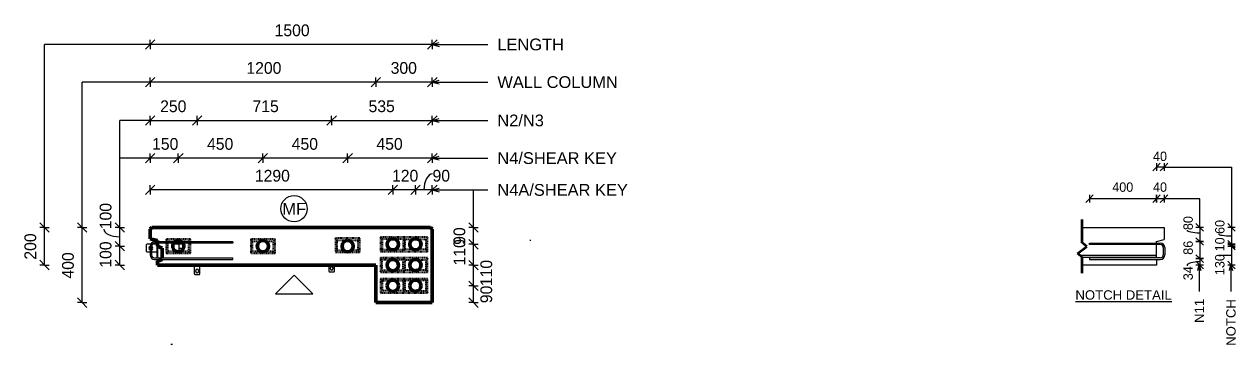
# Model space of a CAD drawing. Header units: millimetres. Extents: x 15597 to 34586, y -1856 to 19895.
# Drawn here: x 24948 to 31387, y 17512 to 19215 of the extents above; entities that cross this region are included whole.
import ezdxf

# ---------------------------------------------------------------- set-up
doc = ezdxf.new("R2010")
doc.units = ezdxf.units.MM
doc.linetypes.add('Dash', pattern=[6.36, 3.18, -3.18])
for name, color, linetype, lineweight in [('A-ANNO-DIMS', 211, 'Continuous', 9), ('A-ANNO-DIMS-25', 211, 'Continuous', 9), ('A-DETL', 90, 'Continuous', 18), ('A-DETL-MBND', 5, 'Continuous', 18), ('A-GENM', 13, 'Continuous', 18), ('A-WALL', 113, 'Continuous', 25), ('A-WALL-HDLN', 110, 'Dash', 25), ('G-ANNO-TEXT', 231, 'Continuous', 9), ('S-RBAR', 171, 'Continuous', 18)]:
    doc.layers.add(name, color=color, linetype=linetype, lineweight=lineweight)
doc.styles.add('Arial_1', font='arial.ttf', dxfattribs={"height": 62.5})
doc.styles.add('Arial_2', font='arial.ttf', dxfattribs={"height": 50})
doc.styles.add('Nirmala UI Semilight_1', font='NirmalaS.ttf', dxfattribs={"height": 62.5})
doc.styles.add('Nirmala UI Semilight_2', font='NirmalaS.ttf', dxfattribs={"height": 50})
doc.dimstyles.new('Arrow_Filled_-_2_5_NI_UI_3', dxfattribs={"dimscale": 304.8, "dimtxt": 65.460247, "dimasz": 0.164042, "dimexe": 0.082021, "dimexo": 0.0625, "dimgap": 0.082021, "dimtad": 1, "dimdec": 4, "dimzin": 0, "dimdsep": 46, "dimtxsty": 'Nirmala UI Semilight_1', "dimblk1": 'OBLIQUE', "dimblk2": 'OBLIQUE', "dimsah": 1, "dimcen": 0.09, "dimazin": 0, "dimtfac": 1, "dimtdec": 4, "dimtix": 1, "dimtmove": 0, "dimatfit": 3, "dimfxl": 0.082021, "dimfxlon": 1, "dimtvp": 1, "dimtolj": 1, "dimtzin": 0, "dimarcsym": 2})
doc.dimstyles.new('Arrow_Filled_-_2_5_NI_UI_4', dxfattribs={"dimscale": 304.8, "dimtxt": 65.460247, "dimasz": 0.164042, "dimexe": 0.082021, "dimexo": 0.0625, "dimgap": 0.082021, "dimtad": 1, "dimdec": 4, "dimzin": 0, "dimdsep": 46, "dimtxsty": 'Nirmala UI Semilight_1', "dimblk1": 'OBLIQUE', "dimblk2": 'OBLIQUE', "dimsah": 1, "dimcen": 0.09, "dimazin": 0, "dimtfac": 1, "dimtdec": 4, "dimtix": 1, "dimtmove": 1, "dimatfit": 3, "dimfxl": 0.082021, "dimfxlon": 1, "dimtvp": 1, "dimtolj": 1, "dimtzin": 0, "dimarcsym": 2})
doc.dimstyles.new('Arrow_Filled_-_2_5_NI_UI_5', dxfattribs={"dimscale": 304.8, "dimtxt": 65.460247, "dimasz": 0.164042, "dimexe": 0.082021, "dimexo": 0.0625, "dimgap": 0.082021, "dimtad": 1, "dimdec": 4, "dimzin": 0, "dimdsep": 46, "dimtxsty": 'Nirmala UI Semilight_1', "dimblk1": 'OBLIQUE', "dimblk2": 'OBLIQUE', "dimsah": 1, "dimcen": 0.09, "dimazin": 0, "dimtfac": 1, "dimtdec": 4, "dimtix": 1, "dimtmove": 2, "dimatfit": 3, "dimfxl": 0.082021, "dimfxlon": 1, "dimtvp": 1, "dimtolj": 1, "dimtzin": 0, "dimarcsym": 2})

# ---------------------------------------------------------------- blocks, each defined once
blk = doc.blocks.new('RR spread anchor face based - RR-SA-2_5-150-1726819-Elevation Top Copy 1')
at = {"layer": 'A-GENM'}
for p, q in [((4573.8, 17935.4), (4573.8, 17890.4)), ((4581.8, 17900.9), (4581.8, 17906.9)), ((4595.8, 17906.9), (4595.8, 17900.9)), ((4603.8, 17890.4), (4603.8, 17935.4)), ((4573.8, 17890.4), (4576.3, 17885.4)), ((4576.3, 17885.4), (4601.3, 17885.4)), ((4601.3, 17885.4), (4603.8, 17890.4))]:
    blk.add_line(p, q, dxfattribs=at)
for centre, start, end in [((4588.8, 17906.9), 0, 180), ((4588.8, 17900.9), 180, 0)]:
    blk.add_arc(centre, 7, start, end, dxfattribs=at)
blk = doc.blocks.new('RR spread anchor face based - RR-SA-2_5-150-1876458-Elevation Top Copy 1')
at = {"layer": 'A-GENM'}
for p, q in [((5288.8, 17935.4), (5288.8, 17904.4)), ((5288.8, 17904.4), (5291.3, 17899.4)), ((5296.8, 17914.9), (5296.8, 17920.9)), ((5310.8, 17920.9), (5310.8, 17914.9)), ((5316.3, 17899.4), (5318.8, 17904.4)), ((5318.8, 17904.4), (5318.8, 17935.4)), ((5291.3, 17899.4), (5316.3, 17899.4))]:
    blk.add_line(p, q, dxfattribs=at)
for centre, start, end in [((5303.8, 17920.9), 360, 180), ((5303.8, 17914.9), 180, 0)]:
    blk.add_arc(centre, 7, start, end, dxfattribs=at)
blk = doc.blocks.new('RR spread anchor face based - RR-SA-3_0-200-1876459-Elevation Top Copy 1')
at = {"layer": 'A-GENM'}
for p, q in [((4323.8, 18045.4), (4318.8, 18042.9)), ((4318.8, 18042.9), (4318.8, 18007.9)), ((4341.2, 18045.4), (4323.8, 18045.4)), ((4378.8, 18045.4), (4350.5, 18045.4)), ((4493.8, 18045.4), (4460.7, 18045.4)), ((4517, 18045.4), (4493.8, 18045.4)), ((4493.8, 18025.4), (4493.8, 18045.4)), ((4493.8, 18025.5), (4493.8, 18045.4)), ((4318.8, 18007.9), (4323.8, 18005.4)), ((4323.8, 18005.4), (4338.8, 18005.4)), ((4346.8, 18005.4), (4378.8, 18005.4)), ((4493.8, 18025.4), (4517, 18025.4)), ((4493.8, 18006.3), (4493.8, 18025.4)), ((4493.8, 18006.3), (4493.8, 18025.4))]:
    blk.add_line(p, q, dxfattribs=at)
for centre, start, end in [((4341.1, 18025.4), 105, 255), ((4345.1, 18025.4), 280.94716, 79.05284)]:
    blk.add_arc(centre, 9, start, end, dxfattribs=at)
blk = doc.blocks.new('DIMBLOCK62-Elevation Top Copy 1')
at = {"layer": 'A-ANNO-DIMS-25'}
for p, q in [((26816.6, 18907.4), (26841.6, 18932.4)), ((26816.6, 18907.4), (26816.6, 18932.4)), ((27116.6, 18907.4), (27141.6, 18932.4)), ((27116.6, 18907.4), (27116.6, 18932.4)), ((26816.6, 18907.4), (26791.6, 18882.4)), ((27116.6, 18907.4), (26816.6, 18907.4)), ((26816.6, 18907.4), (26816.6, 18882.4)), ((27116.6, 18907.4), (27091.6, 18882.4)), ((27116.6, 18907.4), (27116.6, 18882.4))]:
    blk.add_line(p, q, dxfattribs=at)
at = {"layer": 'A-ANNO-DIMS-25', "color": 0, "insert": (26895.2, 19013.9), "char_height": 62.5, "width": 171.387, "attachment_point": 1, "line_spacing_factor": 1.142579, "style": 'Nirmala UI Semilight_1'}
blk.add_mtext('300', dxfattribs=at)
blk = doc.blocks.new('_Oblique')
at = {"color": 0, "linetype": 'ByBlock', "lineweight": -2}
blk.add_line((-0.5, -0.5), (0.5, 0.5), dxfattribs=at)
blk = doc.blocks.new('DIMBLOCK63-Elevation Top Copy 1')
at = {"layer": 'A-ANNO-DIMS-25'}
for p, q in [((25616.6, 18907.4), (25641.6, 18932.4)), ((25616.6, 18907.4), (25616.6, 18932.4)), ((26816.6, 18907.4), (26841.6, 18932.4)), ((26816.6, 18907.4), (26816.6, 18932.4)), ((25616.6, 18907.4), (25591.6, 18882.4)), ((26816.6, 18907.4), (25616.6, 18907.4)), ((25616.6, 18907.4), (25616.6, 18882.4)), ((26816.6, 18907.4), (26791.6, 18882.4)), ((26816.6, 18907.4), (26816.6, 18882.4))]:
    blk.add_line(p, q, dxfattribs=at)
at = {"layer": 'A-ANNO-DIMS-25', "color": 0, "insert": (26128.5, 19013.9), "char_height": 62.5, "width": 211.377, "attachment_point": 1, "line_spacing_factor": 1.142579, "style": 'Nirmala UI Semilight_1'}
blk.add_mtext('1200', dxfattribs=at)
blk = doc.blocks.new('DIMBLOCK64-Elevation Top Copy 1')
at = {"layer": 'A-ANNO-DIMS-25'}
for p, q in [((25255.2, 18135.4), (25230.2, 18160.4)), ((25255.2, 18135.4), (25230.2, 18135.4)), ((25255.2, 17735.4), (25255.2, 18135.4)), ((25255.2, 18135.4), (25280.2, 18110.4)), ((25255.2, 18135.4), (25280.2, 18135.4)), ((25255.2, 17735.4), (25230.2, 17760.4)), ((25255.2, 17735.4), (25230.2, 17735.4)), ((25255.2, 17735.4), (25280.2, 17710.4)), ((25255.2, 17735.4), (25280.2, 17735.4))]:
    blk.add_line(p, q, dxfattribs=at)
at = {"layer": 'A-ANNO-DIMS-25', "color": 0, "insert": (25148.7, 17863.4), "char_height": 62.5, "width": 172.815, "attachment_point": 1, "rotation": 90, "line_spacing_factor": 1.142579, "style": 'Nirmala UI Semilight_1'}
blk.add_mtext('400', dxfattribs=at)
blk = doc.blocks.new('DIMBLOCK65-Elevation Top Copy 1')
at = {"layer": 'A-ANNO-DIMS-25'}
for p, q in [((25616.6, 19107.4), (25641.6, 19132.4)), ((25616.6, 19107.4), (25616.6, 19132.4)), ((27116.6, 19107.4), (27141.6, 19132.4)), ((27116.6, 19107.4), (27116.6, 19132.4)), ((25616.6, 19107.4), (25591.6, 19082.4)), ((27116.6, 19107.4), (25616.6, 19107.4)), ((25616.6, 19107.4), (25616.6, 19082.4)), ((27116.6, 19107.4), (27091.6, 19082.4)), ((27116.6, 19107.4), (27116.6, 19082.4))]:
    blk.add_line(p, q, dxfattribs=at)
at = {"layer": 'A-ANNO-DIMS-25', "color": 0, "insert": (26278.5, 19213.9), "char_height": 62.5, "width": 211.377, "attachment_point": 1, "line_spacing_factor": 1.142579, "style": 'Nirmala UI Semilight_1'}
blk.add_mtext('1500', dxfattribs=at)
blk = doc.blocks.new('DIMBLOCK66-Elevation Top Copy 1')
at = {"layer": 'A-ANNO-DIMS-25'}
for p, q in [((25055.2, 18135.4), (25030.2, 18160.4)), ((25055.2, 18135.4), (25030.2, 18135.4)), ((25055.2, 17935.4), (25055.2, 18135.4)), ((25055.2, 18135.4), (25080.2, 18110.4)), ((25055.2, 18135.4), (25080.2, 18135.4)), ((25055.2, 17935.4), (25030.2, 17960.4)), ((25055.2, 17935.4), (25030.2, 17935.4)), ((25055.2, 17935.4), (25080.2, 17910.4)), ((25055.2, 17935.4), (25080.2, 17935.4))]:
    blk.add_line(p, q, dxfattribs=at)
at = {"layer": 'A-ANNO-DIMS-25', "color": 0, "insert": (24948.7, 17964), "char_height": 62.5, "width": 171.387, "attachment_point": 1, "rotation": 90, "line_spacing_factor": 1.142579, "style": 'Nirmala UI Semilight_1'}
blk.add_mtext('200', dxfattribs=at)
blk = doc.blocks.new('DIMBLOCK67-Elevation Top Copy 1')
at = {"layer": 'A-ANNO-DIMS-25'}
for p, q in [((26666.6, 18503.8), (26641.6, 18478.8)), ((26666.6, 18503.8), (26691.6, 18528.8)), ((26666.6, 18503.8), (26666.6, 18528.8)), ((27116.6, 18503.8), (26666.6, 18503.8)), ((26666.6, 18503.8), (26666.6, 18478.8)), ((27116.6, 18503.8), (27091.6, 18478.8)), ((27116.6, 18503.8), (27141.6, 18528.8)), ((27116.6, 18503.8), (27116.6, 18528.8)), ((27116.6, 18503.8), (27116.6, 18478.8))]:
    blk.add_line(p, q, dxfattribs=at)
at = {"layer": 'A-ANNO-DIMS-25', "color": 0, "insert": (26819.6, 18610.3), "char_height": 62.5, "width": 172.815, "attachment_point": 1, "line_spacing_factor": 1.142579, "style": 'Nirmala UI Semilight_1'}
blk.add_mtext('450', dxfattribs=at)
blk = doc.blocks.new('DIMBLOCK68-Elevation Top Copy 1')
at = {"layer": 'A-ANNO-DIMS-25'}
for p, q in [((26216.2, 18503.8), (26191.2, 18478.8)), ((26216.2, 18503.8), (26241.2, 18528.8)), ((26216.2, 18503.8), (26216.2, 18528.8)), ((26666.6, 18503.8), (26216.2, 18503.8)), ((26216.2, 18503.8), (26216.2, 18478.8)), ((26666.6, 18503.8), (26641.6, 18478.8)), ((26666.6, 18503.8), (26691.6, 18528.8)), ((26666.6, 18503.8), (26666.6, 18528.8)), ((26666.6, 18503.8), (26666.6, 18478.8))]:
    blk.add_line(p, q, dxfattribs=at)
at = {"layer": 'A-ANNO-DIMS-25', "color": 0, "insert": (26369.4, 18610.3), "char_height": 62.5, "width": 172.815, "attachment_point": 1, "line_spacing_factor": 1.142579, "style": 'Nirmala UI Semilight_1'}
blk.add_mtext('450', dxfattribs=at)
blk = doc.blocks.new('DIMBLOCK69-Elevation Top Copy 1')
at = {"layer": 'A-ANNO-DIMS-25'}
for p, q in [((25766.6, 18503.8), (25741.6, 18478.8)), ((25766.6, 18503.8), (25791.6, 18528.8)), ((25766.6, 18503.8), (25766.6, 18528.8)), ((26216.2, 18503.8), (25766.6, 18503.8)), ((25766.6, 18503.8), (25766.6, 18478.8)), ((26216.2, 18503.8), (26191.2, 18478.8)), ((26216.2, 18503.8), (26241.2, 18528.8)), ((26216.2, 18503.8), (26216.2, 18528.8)), ((26216.2, 18503.8), (26216.2, 18478.8))]:
    blk.add_line(p, q, dxfattribs=at)
at = {"layer": 'A-ANNO-DIMS-25', "color": 0, "insert": (25919.4, 18610.3), "char_height": 62.5, "width": 172.815, "attachment_point": 1, "line_spacing_factor": 1.142579, "style": 'Nirmala UI Semilight_1'}
blk.add_mtext('450', dxfattribs=at)
blk = doc.blocks.new('DIMBLOCK70-Elevation Top Copy 1')
at = {"layer": 'A-ANNO-DIMS-25'}
for p, q in [((25616.6, 18503.8), (25591.6, 18478.8)), ((25616.6, 18503.8), (25641.6, 18528.8)), ((25616.6, 18503.8), (25616.6, 18528.8)), ((25766.6, 18503.8), (25616.6, 18503.8)), ((25616.6, 18503.8), (25616.6, 18478.8)), ((25766.6, 18503.8), (25741.6, 18478.8)), ((25766.6, 18503.8), (25791.6, 18528.8)), ((25766.6, 18503.8), (25766.6, 18528.8)), ((25766.6, 18503.8), (25766.6, 18478.8))]:
    blk.add_line(p, q, dxfattribs=at)
at = {"layer": 'A-ANNO-DIMS-25', "color": 0, "insert": (25627.3, 18610.3), "char_height": 62.5, "width": 154.248, "attachment_point": 1, "line_spacing_factor": 1.142579, "style": 'Nirmala UI Semilight_1'}
blk.add_mtext('150', dxfattribs=at)
blk = doc.blocks.new('DIMBLOCK71-Elevation Top Copy 1')
at = {"layer": 'A-ANNO-DIMS-25'}
for p, q in [((25455.2, 18035.4), (25430.2, 18060.4)), ((25455.2, 18035.4), (25430.2, 18035.4)), ((25455.2, 17935.4), (25455.2, 18035.4)), ((25455.2, 18035.4), (25480.2, 18010.4)), ((25455.2, 18035.4), (25480.2, 18035.4)), ((25455.2, 17935.4), (25430.2, 17960.4)), ((25455.2, 17935.4), (25430.2, 17935.4)), ((25455.2, 17935.4), (25480.2, 17910.4)), ((25455.2, 17935.4), (25480.2, 17935.4))]:
    blk.add_line(p, q, dxfattribs=at)
at = {"layer": 'A-ANNO-DIMS-25', "color": 0, "insert": (25348.7, 17921.2), "char_height": 62.5, "width": 154.248, "attachment_point": 1, "rotation": 90, "line_spacing_factor": 1.142579, "style": 'Nirmala UI Semilight_1'}
blk.add_mtext('100', dxfattribs=at)
blk = doc.blocks.new('DIMBLOCK72-Elevation Top Copy 1')
at = {"layer": 'A-ANNO-DIMS-25'}
for p, q in [((25455.2, 18135.4), (25430.2, 18160.4)), ((25455.2, 18135.4), (25430.2, 18135.4)), ((25455.2, 18035.4), (25455.2, 18135.4)), ((25455.2, 18135.4), (25480.2, 18110.4)), ((25455.2, 18135.4), (25480.2, 18135.4)), ((25455.2, 18035.4), (25430.2, 18060.4)), ((25455.2, 18035.4), (25430.2, 18035.4)), ((25455.2, 18035.4), (25480.2, 18010.4)), ((25455.2, 18035.4), (25480.2, 18035.4))]:
    blk.add_line(p, q, dxfattribs=at)
blk.add_ellipse((25455.2, 18125.6), major_axis=(84.5, 0), ratio=0.475668, start_param=3.141593, end_param=4.712389, dxfattribs=at)
at = {"layer": 'A-ANNO-DIMS-25', "color": 0, "insert": (25348.7, 18125.6), "char_height": 62.5, "width": 154.248, "attachment_point": 1, "rotation": 90, "line_spacing_factor": 1.142579, "style": 'Nirmala UI Semilight_1'}
blk.add_mtext('100', dxfattribs=at)
blk = doc.blocks.new('DIMBLOCK73-Elevation Top Copy 1')
at = {"layer": 'A-ANNO-DIMS-25'}
for p, q in [((27335.8, 17825.2), (27310.8, 17850.2)), ((27335.8, 17825.2), (27310.8, 17825.2)), ((27335.8, 17735.4), (27335.8, 17825.2)), ((27335.8, 17825.2), (27360.8, 17800.2)), ((27335.8, 17825.2), (27360.8, 17825.2)), ((27335.8, 17735.4), (27310.8, 17760.4)), ((27335.8, 17735.4), (27310.8, 17735.4)), ((27335.8, 17735.4), (27360.8, 17710.4)), ((27335.8, 17735.4), (27360.8, 17735.4))]:
    blk.add_line(p, q, dxfattribs=at)
at = {"layer": 'A-ANNO-DIMS-25', "color": 0, "insert": (27371.9, 17732.7), "char_height": 62.5, "width": 114.258, "attachment_point": 1, "rotation": 90, "line_spacing_factor": 1.142579, "style": 'Nirmala UI Semilight_1'}
blk.add_mtext('90', dxfattribs=at)
blk = doc.blocks.new('DIMBLOCK74-Elevation Top Copy 1')
at = {"layer": 'A-ANNO-DIMS-25'}
for p, q in [((27335.8, 17935.2), (27310.8, 17960.2)), ((27335.8, 17935.2), (27310.8, 17935.2)), ((27335.8, 17825.2), (27335.8, 17935.2)), ((27335.8, 17935.2), (27360.8, 17910.2)), ((27335.8, 17935.2), (27360.8, 17935.2)), ((27335.8, 17825.2), (27310.8, 17850.2)), ((27335.8, 17825.2), (27310.8, 17825.2)), ((27335.8, 17825.2), (27360.8, 17800.2)), ((27335.8, 17825.2), (27360.8, 17825.2))]:
    blk.add_line(p, q, dxfattribs=at)
at = {"layer": 'A-ANNO-DIMS-25', "color": 0, "insert": (27371.9, 17823.1), "char_height": 62.5, "width": 137.109, "attachment_point": 1, "rotation": 90, "line_spacing_factor": 1.142579, "style": 'Nirmala UI Semilight_1'}
blk.add_mtext('110', dxfattribs=at)
blk = doc.blocks.new('DIMBLOCK75-Elevation Top Copy 1')
at = {"layer": 'A-ANNO-DIMS-25'}
for p, q in [((27335.8, 18045.4), (27310.8, 18070.4)), ((27335.8, 18045.4), (27310.8, 18045.4)), ((27335.8, 17935.2), (27335.8, 18045.4)), ((27335.8, 18045.4), (27360.8, 18020.4)), ((27335.8, 18045.4), (27360.8, 18045.4)), ((27335.8, 17935.2), (27310.8, 17960.2)), ((27335.8, 17935.2), (27310.8, 17935.2)), ((27335.8, 17935.2), (27360.8, 17910.2)), ((27335.8, 17935.2), (27360.8, 17935.2))]:
    blk.add_line(p, q, dxfattribs=at)
at = {"layer": 'A-ANNO-DIMS-25', "color": 0, "insert": (27229.2, 17933.2), "char_height": 62.5, "width": 137.109, "attachment_point": 1, "rotation": 90, "line_spacing_factor": 1.142579, "style": 'Nirmala UI Semilight_1'}
blk.add_mtext('110', dxfattribs=at)
blk = doc.blocks.new('DIMBLOCK76-Elevation Top Copy 1')
at = {"layer": 'A-ANNO-DIMS-25'}
for p, q in [((27335.8, 18135.4), (27310.8, 18160.4)), ((27335.8, 18135.4), (27310.8, 18135.4)), ((27335.8, 18045.4), (27335.8, 18135.4)), ((27335.8, 18135.4), (27360.8, 18110.4)), ((27335.8, 18135.4), (27360.8, 18135.4)), ((27335.8, 18045.4), (27310.8, 18070.4)), ((27335.8, 18045.4), (27310.8, 18045.4)), ((27335.8, 18045.4), (27360.8, 18020.4)), ((27335.8, 18045.4), (27360.8, 18045.4))]:
    blk.add_line(p, q, dxfattribs=at)
at = {"layer": 'A-ANNO-DIMS-25', "color": 0, "insert": (27229.2, 18042.8), "char_height": 62.5, "width": 114.258, "attachment_point": 1, "rotation": 90, "line_spacing_factor": 1.142579, "style": 'Nirmala UI Semilight_1'}
blk.add_mtext('90', dxfattribs=at)
blk = doc.blocks.new('DIMBLOCK77-Elevation Top Copy 1')
at = {"layer": 'A-ANNO-DIMS-25'}
for p, q in [((25616.6, 18703.8), (25591.6, 18678.8)), ((25616.6, 18703.8), (25641.6, 18728.8)), ((25616.6, 18703.8), (25616.6, 18728.8)), ((25616.6, 18703.8), (25866.6, 18703.8)), ((25616.6, 18703.8), (25616.6, 18678.8)), ((25866.6, 18703.8), (25841.6, 18678.8)), ((25866.6, 18703.8), (25891.6, 18728.8)), ((25866.6, 18703.8), (25866.6, 18728.8)), ((25866.6, 18703.8), (25866.6, 18678.8))]:
    blk.add_line(p, q, dxfattribs=at)
at = {"layer": 'A-ANNO-DIMS-25', "color": 0, "insert": (25670.2, 18810.3), "char_height": 62.5, "width": 171.387, "attachment_point": 1, "line_spacing_factor": 1.142579, "style": 'Nirmala UI Semilight_1'}
blk.add_mtext('250', dxfattribs=at)
blk = doc.blocks.new('DIMBLOCK78-Elevation Top Copy 1')
at = {"layer": 'A-ANNO-DIMS-25'}
for p, q in [((25866.6, 18703.8), (25841.6, 18678.8)), ((25866.6, 18703.8), (25891.6, 18728.8)), ((25866.6, 18703.8), (25866.6, 18728.8)), ((25866.6, 18703.8), (26581.6, 18703.8)), ((25866.6, 18703.8), (25866.6, 18678.8)), ((26581.6, 18703.8), (26556.6, 18678.8)), ((26581.6, 18703.8), (26606.6, 18728.8)), ((26581.6, 18703.8), (26581.6, 18728.8)), ((26581.6, 18703.8), (26581.6, 18678.8))]:
    blk.add_line(p, q, dxfattribs=at)
at = {"layer": 'A-ANNO-DIMS-25', "color": 0, "insert": (26161, 18810.3), "char_height": 62.5, "width": 151.392, "attachment_point": 1, "line_spacing_factor": 1.142579, "style": 'Nirmala UI Semilight_1'}
blk.add_mtext('715', dxfattribs=at)
blk = doc.blocks.new('DIMBLOCK79-Elevation Top Copy 1')
at = {"layer": 'A-ANNO-DIMS-25'}
for p, q in [((26581.6, 18703.8), (26556.6, 18678.8)), ((26581.6, 18703.8), (26606.6, 18728.8)), ((26581.6, 18703.8), (26581.6, 18728.8)), ((26581.6, 18703.8), (27116.6, 18703.8)), ((26581.6, 18703.8), (26581.6, 18678.8)), ((27116.6, 18703.8), (27091.6, 18678.8)), ((27116.6, 18703.8), (27141.6, 18728.8)), ((27116.6, 18703.8), (27116.6, 18728.8)), ((27116.6, 18703.8), (27116.6, 18678.8))]:
    blk.add_line(p, q, dxfattribs=at)
at = {"layer": 'A-ANNO-DIMS-25', "color": 0, "insert": (26777.7, 18810.3), "char_height": 62.5, "width": 171.387, "attachment_point": 1, "line_spacing_factor": 1.142579, "style": 'Nirmala UI Semilight_1'}
blk.add_mtext('535', dxfattribs=at)
blk = doc.blocks.new('DIMBLOCK80-Elevation Top Copy 1')
at = {"layer": 'A-ANNO-DIMS-25'}
for p, q in [((27026.7, 18334.7), (27051.7, 18359.7)), ((27026.7, 18334.7), (27026.7, 18359.7)), ((27116.6, 18334.7), (27141.6, 18359.7)), ((27116.6, 18334.7), (27116.6, 18359.7)), ((27026.7, 18334.7), (27001.7, 18309.7)), ((27116.6, 18334.7), (27026.7, 18334.7)), ((27026.7, 18334.7), (27026.7, 18309.7)), ((27116.6, 18334.7), (27091.6, 18309.7)), ((27116.6, 18334.7), (27116.6, 18309.7))]:
    blk.add_line(p, q, dxfattribs=at)
blk.add_ellipse((27117.8, 18334.7), major_axis=(0, 84.5), ratio=0.546254, start_param=0, end_param=1.570796, dxfattribs=at)
at = {"layer": 'A-ANNO-DIMS-25', "color": 0, "insert": (27117.8, 18441.2), "char_height": 62.5, "width": 114.258, "attachment_point": 1, "line_spacing_factor": 1.142579, "style": 'Nirmala UI Semilight_1'}
blk.add_mtext('90', dxfattribs=at)
blk = doc.blocks.new('DIMBLOCK81-Elevation Top Copy 1')
at = {"layer": 'A-ANNO-DIMS-25'}
for p, q in [((26906.7, 18334.7), (26931.7, 18359.7)), ((26906.7, 18334.7), (26906.7, 18359.7)), ((27026.7, 18334.7), (27051.7, 18359.7)), ((27026.7, 18334.7), (27026.7, 18359.7)), ((26906.7, 18334.7), (26881.7, 18309.7)), ((27026.7, 18334.7), (26906.7, 18334.7)), ((26906.7, 18334.7), (26906.7, 18309.7)), ((27026.7, 18334.7), (27001.7, 18309.7)), ((27026.7, 18334.7), (27026.7, 18309.7))]:
    blk.add_line(p, q, dxfattribs=at)
at = {"layer": 'A-ANNO-DIMS-25', "color": 0, "insert": (26902.5, 18441.2), "char_height": 62.5, "width": 154.248, "attachment_point": 1, "line_spacing_factor": 1.142579, "style": 'Nirmala UI Semilight_1'}
blk.add_mtext('120', dxfattribs=at)
blk = doc.blocks.new('DIMBLOCK82-Elevation Top Copy 1')
at = {"layer": 'A-ANNO-DIMS-25'}
for p, q in [((25616.6, 18334.7), (25641.6, 18359.7)), ((25616.6, 18334.7), (25616.6, 18359.7)), ((26906.7, 18334.7), (26931.7, 18359.7)), ((26906.7, 18334.7), (26906.7, 18359.7)), ((25616.6, 18334.7), (25591.6, 18309.7)), ((26906.7, 18334.7), (25616.6, 18334.7)), ((25616.6, 18334.7), (25616.6, 18309.7)), ((26906.7, 18334.7), (26881.7, 18309.7)), ((26906.7, 18334.7), (26906.7, 18309.7))]:
    blk.add_line(p, q, dxfattribs=at)
at = {"layer": 'A-ANNO-DIMS-25', "color": 0, "insert": (26173.6, 18441.2), "char_height": 62.5, "width": 211.377, "attachment_point": 1, "line_spacing_factor": 1.142579, "style": 'Nirmala UI Semilight_1'}
blk.add_mtext('1290', dxfattribs=at)

msp = doc.modelspace()

# ---------------------------------------------------------------- linework, layer by layer
at = {"layer": 'A-DETL', "color": 7}
for p, q in [((30965.38358, 18456.10216), (30945.38358, 18436.10216)), ((30965.38358, 18456.10216), (30985.38358, 18476.10216)), ((30965.38358, 18476.10216), (30965.38358, 18456.10216)), ((31005.38358, 18456.10216), (30965.38358, 18456.10216)), ((30965.38358, 18456.10216), (30965.38358, 18436.10216)), ((31005.38358, 18456.10216), (30985.38358, 18436.10216)), ((31025.38358, 18476.10216), (31005.38358, 18456.10216)), ((31005.38358, 18476.10216), (31005.38358, 18456.10216)), ((31005.38358, 18456.10216), (31005.38358, 18436.10216)), ((31005.38358, 18456.10216), (31363.63174, 18456.10216)), ((31363.63174, 18456.10216), (31363.63174, 18135.4305)), ((30609.38358, 18287.54776), (30589.38358, 18267.54776)), ((30609.38358, 18307.54776), (30609.38358, 18287.54776)), ((30609.38358, 18287.54776), (30629.38358, 18307.54776)), ((30965.38358, 18287.54776), (30609.38358, 18287.54776)), ((30609.38358, 18287.54776), (30609.38358, 18267.54776)), ((30965.38358, 18287.54776), (30945.38358, 18267.54776)), ((30945.38358, 18267.54776), (30965.38358, 18287.54776)), ((30965.38358, 18287.54776), (30965.38358, 18307.54776)), ((30965.38358, 18307.54776), (30965.38358, 18287.54776)), ((30965.38358, 18287.54776), (30985.38358, 18307.54776)), ((30985.38358, 18307.54776), (30965.38358, 18287.54776)), ((31005.38358, 18287.54776), (30965.38358, 18287.54776)), ((30965.38358, 18287.54776), (30965.38358, 18267.54776)), ((30965.38358, 18267.54776), (30965.38358, 18287.54776)), ((30985.38358, 18267.54776), (31005.38358, 18287.54776)), ((31005.38358, 18307.54776), (31005.38358, 18287.54776)), ((31005.38358, 18287.54776), (31025.38358, 18307.54776)), ((31005.38358, 18287.54776), (31005.38358, 18267.54776)), ((31195.28894, 18287.54776), (31005.38358, 18287.54776)), ((31195.28894, 18135.4305), (31195.28894, 18287.54776)), ((30570.38358, 18135.4305), (31005.38358, 18135.4305)), ((31005.38358, 18135.4305), (31005.38358, 18070.4305)), ((31195.28894, 18135.4305), (31175.28894, 18155.4305)), ((31195.28894, 18135.4305), (31175.28894, 18135.4305)), ((31215.28894, 18115.4305), (31195.28894, 18135.4305)), ((31195.28894, 18135.4305), (31195.28894, 18060.56257)), ((31215.28894, 18135.4305), (31195.28894, 18135.4305)), ((31363.63174, 18135.4305), (31343.63174, 18155.4305)), ((31363.63174, 18135.4305), (31343.63174, 18135.4305)), ((31383.63174, 18115.4305), (31363.63174, 18135.4305)), ((31363.63174, 18135.4305), (31363.63174, 18045.4305)), ((31383.63174, 18135.4305), (31363.63174, 18135.4305)), ((30609.38358, 18044.06257), (30609.38358, 18052.06257)), ((30609.38358, 18052.06257), (30985.38358, 18052.06257)), ((30985.38358, 18044.06257), (30609.38358, 18044.06257)), ((30965.38358, 18060.4305), (31005.38358, 18070.4305)), ((30965.38358, 17973.4305), (30965.38358, 18060.4305)), ((31195.28894, 18060.56257), (31175.28894, 18080.56257)), ((31175.28894, 18080.56257), (31195.28894, 18060.56257)), ((31195.28894, 18060.56257), (31175.28894, 18060.56257)), ((31175.28894, 18060.56257), (31195.28894, 18060.56257)), ((31195.28894, 18060.56257), (31215.28894, 18060.56257)), ((31215.28894, 18060.56257), (31195.28894, 18060.56257)), ((31195.28894, 18060.56257), (31215.28894, 18040.56257)), ((31215.28894, 18040.56257), (31195.28894, 18060.56257)), ((31195.28894, 18060.56257), (31195.28894, 17969.4305)), ((31363.63174, 18045.4305), (31343.63174, 18065.4305)), ((31343.63174, 18065.4305), (31363.63174, 18045.4305)), ((31363.63174, 18035.4305), (31343.63174, 18055.4305)), ((31343.63174, 18055.4305), (31363.63174, 18035.4305)), ((31363.63174, 18045.4305), (31343.63174, 18045.4305)), ((31343.63174, 18045.4305), (31363.63174, 18045.4305)), ((31363.63174, 18035.4305), (31343.63174, 18035.4305)), ((31343.63174, 18035.4305), (31363.63174, 18035.4305)), ((31363.63174, 18045.4305), (31383.63174, 18045.4305)), ((31383.63174, 18045.4305), (31363.63174, 18045.4305)), ((31363.63174, 18045.4305), (31383.63174, 18025.4305)), ((31383.63174, 18025.4305), (31363.63174, 18045.4305)), ((31363.63174, 18045.4305), (31363.63174, 18035.4305)), ((31363.63174, 18035.4305), (31383.63174, 18035.4305)), ((31383.63174, 18035.4305), (31363.63174, 18035.4305)), ((31363.63174, 18035.4305), (31383.63174, 18015.4305)), ((31383.63174, 18015.4305), (31363.63174, 18035.4305)), ((31363.63174, 18035.4305), (31363.63174, 17935.4305)), ((30965.38358, 17985.55017), (30559.42402, 17985.55017)), ((30965.38358, 17975.55017), (30570.38358, 17975.55017)), ((30985.38358, 17973.4305), (30609.38358, 17973.4305)), ((30609.38358, 17973.4305), (30609.38358, 17965.4305)), ((30609.38358, 17965.4305), (30985.38358, 17965.4305)), ((30965.38358, 17965.4305), (30965.38358, 17935.4305)), ((31001.38358, 18028.06257), (31001.38358, 17989.4305)), ((31009.38358, 18028.06257), (31009.38358, 17989.4305)), ((31195.28894, 17969.4305), (31175.28894, 17989.4305)), ((31175.28894, 17989.4305), (31195.28894, 17969.4305)), ((31195.28894, 17969.4305), (31175.28894, 17969.4305)), ((31175.28894, 17969.4305), (31195.28894, 17969.4305)), ((31195.28894, 17969.4305), (31215.28894, 17969.4305)), ((31215.28894, 17969.4305), (31195.28894, 17969.4305)), ((31195.28894, 17969.4305), (31215.28894, 17949.4305)), ((31215.28894, 17949.4305), (31195.28894, 17969.4305)), ((31195.28894, 17969.4305), (31195.28894, 17935.4305)), ((30965.38358, 17935.4305), (30570.38358, 17935.4305)), ((31195.28894, 17935.4305), (31175.28894, 17955.4305)), ((31195.28894, 17935.4305), (31175.28894, 17935.4305)), ((31184.32205, 17906.51119), (31192.36053, 17936.51119)), ((31192.36053, 17936.51119), (31192.36053, 17795.96958)), ((31192.36053, 17936.51119), (31200.399, 17906.51119)), ((31215.28894, 17935.4305), (31195.28894, 17935.4305)), ((31195.28894, 17935.4305), (31215.28894, 17915.4305)), ((31363.63174, 17935.4305), (31343.63174, 17955.4305)), ((31363.63174, 17935.4305), (31343.63174, 17935.4305)), ((31352.66486, 17906.51119), (31360.70333, 17936.51119)), ((31360.70333, 17936.51119), (31360.70333, 17795.96958)), ((31360.70333, 17936.51119), (31368.74181, 17906.51119)), ((31383.63174, 17935.4305), (31363.63174, 17935.4305)), ((31363.63174, 17935.4305), (31383.63174, 17915.4305)), ((31192.36053, 17795.96958), (31192.36053, 17794.56958)), ((31360.70333, 17795.96958), (31360.70333, 17794.67791))]:
    msp.add_line(p, q, dxfattribs=at)
at = {"layer": 'A-DETL', "color": 250, "lineweight": 35}
for p, q in [((30570.38358, 18053.5305), (30570.38358, 18177.54776)), ((30544.98358, 17996.3805), (30595.78358, 18034.4805)), ((30595.78358, 18034.4805), (30570.38358, 18053.5305)), ((30570.38358, 17977.3305), (30544.98358, 17996.3805)), ((30570.38358, 17892.3305), (30570.38358, 17977.3305))]:
    msp.add_line(p, q, dxfattribs=at)
at = {"layer": 'A-DETL', "color": 7}
for centre, radius, start, end in [((30985.38358, 18028.06257), 24, 0, 90), ((30985.38358, 18028.06257), 16, 0, 90), ((30985.38358, 17989.4305), 16, 270, 0), ((30985.38358, 17989.4305), 24, 270, 0)]:
    msp.add_arc(centre, radius, start, end, dxfattribs=at)
for centre, ratio, start_param, end_param in [((31195.28894, 18120.89979), 0.2093446084, 3.1415926536, 4.7123889804), ((31363.63174, 18100.51088), 0.149101642, 3.1415926536, 4.7123889804), ((31363.63174, 17984.53679), 0.0132191917, 1.5707963268, 3.1415926536), ((31195.28894, 17931.76408), 0.305682633, 1.5707963268, 3.1415926536)]:
    msp.add_ellipse(centre, major_axis=(67.60745, 0), ratio=ratio, start_param=start_param, end_param=end_param, dxfattribs=at)
at = {"layer": 'A-DETL-MBND'}
for p, q in [((25055.20348, 18135.4305), (25055.20348, 19107.35381)), ((25616.60546, 19107.35381), (25055.20348, 19107.35381)), ((25255.20348, 18135.4305), (25255.20348, 18907.35381)), ((25616.60546, 18907.35381), (25255.20348, 18907.35381)), ((25455.11333, 18135.4305), (25455.11333, 18703.79176)), ((25616.60546, 18703.79176), (25455.11333, 18703.79176)), ((25616.60546, 18503.48961), (25455.11333, 18503.48961)), ((27335.77744, 18135.4305), (27335.77744, 18335.4305)), ((27636.60546, 18069.70317), (27636.60546, 18064.70317)), ((26382.48236, 17880.82675), (26283.48741, 17781.8318)), ((26481.47731, 17781.8318), (26382.48236, 17880.82675)), ((26283.48741, 17781.8318), (26481.47731, 17781.8318)), ((25727.60546, 17515.4305), (25735.60546, 17515.4305))]:
    msp.add_line(p, q, dxfattribs=at)
msp.add_circle((26381.55378, 18234.7429), 70, dxfattribs=at)
at = {"layer": 'A-WALL', "lineweight": 50}
for p, q in [((25626.60804, 18135.4305), (25616.60546, 18125.42792)), ((25616.60546, 18125.42792), (25616.60546, 18075.4305)), ((27106.60288, 18135.4305), (25626.60804, 18135.4305)), ((27116.60546, 18125.42792), (27106.60288, 18135.4305)), ((27116.60546, 17735.4305), (27116.60546, 18125.42792)), ((25616.60546, 18075.4305), (25656.60546, 18065.4305)), ((25656.60546, 18065.4305), (25656.60546, 18059.4305)), ((25656.60546, 18051.4305), (25656.60546, 18035.4305)), ((25656.60546, 18035.4305), (25681.60546, 18025.4305)), ((25681.60546, 17965.4305), (25656.60546, 17955.4305)), ((25681.60546, 18025.4305), (25681.60546, 17973.4305)), ((25656.60546, 17955.4305), (25656.60546, 17935.4305)), ((25656.60546, 17935.4305), (26816.60546, 17935.4305)), ((26816.60546, 17935.4305), (26816.60546, 17735.4305)), ((26816.60546, 17735.4305), (27116.60546, 17735.4305))]:
    msp.add_line(p, q, dxfattribs=at)
at = {"layer": 'A-WALL'}
for p, q in [((25656.60546, 17973.4305), (25656.60546, 18035.37707)), ((25656.60546, 17955.48393), (25656.60546, 17965.4305))]:
    msp.add_line(p, q, dxfattribs=at)
at = {"layer": 'A-WALL', "lineweight": 50}
for centre, start, end in [((25766.60546, 18035.4305), 147.515947435, 270), ((25766.60546, 18035.4305), 90, 126), ((25766.60546, 18035.4305), 54, 90), ((25766.60546, 18035.4305), 270, 32.484052565), ((26216.20546, 18035.4305), 90, 270), ((26216.20546, 18035.4305), 270, 90), ((26666.60546, 18035.4305), 90, 270), ((26666.60546, 18035.4305), 270, 90), ((26906.73046, 18045.4305), 90, 270), ((26906.73046, 18045.4305), 270, 90), ((27026.73046, 18045.4305), 90, 270), ((27026.73046, 18045.4305), 270, 90), ((26906.60546, 17935.2355), 0.372429864, 179.627570136), ((27026.60546, 17935.2355), 0.372429864, 179.627570136), ((26906.60546, 17935.2355), 179.627570136, 180), ((26906.60546, 17935.2355), 180, 0), ((26906.60546, 17935.2355), 0, 0.372429864), ((27026.60546, 17935.2355), 179.627570136, 180), ((27026.60546, 17935.2355), 180, 0), ((27026.60546, 17935.2355), 0, 0.372429864), ((26906.60546, 17825.2355), 0, 180), ((27026.60546, 17825.2355), 0, 180), ((26906.60546, 17825.2355), 180, 0), ((27026.60546, 17825.2355), 180, 0)]:
    msp.add_arc(centre, 30, start, end, dxfattribs=at)
at = {"layer": 'A-WALL-HDLN'}
for p, q in [((25831.60546, 18072.9305), (25701.60546, 18072.9305)), ((25701.60546, 18072.9305), (25701.60546, 18059.4305)), ((25711.60546, 18062.9305), (25701.60546, 18072.9305)), ((25701.60546, 18051.4305), (25701.60546, 17997.9305)), ((25711.60546, 18062.9305), (25754.61588, 18062.9305)), ((25711.60546, 18059.4305), (25711.60546, 18062.9305)), ((25711.60546, 18007.9305), (25711.60546, 18051.4305)), ((25778.59504, 18062.9305), (25821.60546, 18062.9305)), ((25831.60546, 18072.9305), (25821.60546, 18062.9305)), ((25821.60546, 18062.9305), (25821.60546, 18059.4305)), ((25821.60546, 18051.4305), (25821.60546, 18007.9305)), ((25831.60546, 18059.4305), (25831.60546, 18072.9305)), ((25831.60546, 17997.9305), (25831.60546, 18051.4305)), ((26281.20546, 18072.9305), (26151.20546, 18072.9305)), ((26151.20546, 18072.9305), (26151.20546, 17997.9305)), ((26161.20546, 18062.9305), (26151.20546, 18072.9305)), ((26161.20546, 18062.9305), (26204.21588, 18062.9305)), ((26161.20546, 18007.9305), (26161.20546, 18062.9305)), ((26228.19504, 18062.9305), (26271.20546, 18062.9305)), ((26281.20546, 18072.9305), (26271.20546, 18062.9305)), ((26271.20546, 18062.9305), (26271.20546, 18007.9305)), ((26281.20546, 17997.9305), (26281.20546, 18072.9305)), ((26731.60546, 18077.9305), (26601.60546, 18077.9305)), ((26601.60546, 18077.9305), (26601.60546, 18002.9305)), ((26611.60546, 18067.9305), (26601.60546, 18077.9305)), ((26611.60546, 18067.9305), (26721.60546, 18067.9305)), ((26611.60546, 18012.9305), (26611.60546, 18067.9305)), ((26731.60546, 18077.9305), (26721.60546, 18067.9305)), ((26721.60546, 18067.9305), (26721.60546, 18012.9305)), ((26731.60546, 18002.9305), (26731.60546, 18077.9305)), ((27091.73046, 18082.618), (26841.73046, 18082.618)), ((26841.73046, 18082.618), (26841.73046, 18007.618)), ((26851.73046, 18072.618), (26841.73046, 18082.618)), ((26894.04819, 18072.618), (26851.73046, 18072.618)), ((26851.73046, 18017.618), (26851.73046, 18072.618)), ((26961.73046, 18072.618), (26919.41272, 18072.618)), ((26966.73046, 18077.618), (26961.73046, 18072.618)), ((26961.73046, 18072.618), (26961.73046, 18017.618)), ((26971.73046, 18072.618), (26966.73046, 18077.618)), ((26966.73046, 18012.618), (26966.73046, 18077.618)), ((26971.73046, 18072.618), (27014.04819, 18072.618)), ((26971.73046, 18017.618), (26971.73046, 18072.618)), ((27039.41272, 18072.618), (27081.73046, 18072.618)), ((27091.73046, 18082.618), (27081.73046, 18072.618)), ((27081.73046, 18072.618), (27081.73046, 18017.618)), ((27091.73046, 18007.618), (27091.73046, 18082.618)), ((25711.60546, 18007.9305), (25701.60546, 17997.9305)), ((25701.60546, 17997.9305), (25831.60546, 17997.9305)), ((25754.61588, 18007.9305), (25711.60546, 18007.9305)), ((25821.60546, 18007.9305), (25778.59504, 18007.9305)), ((25821.60546, 18007.9305), (25831.60546, 17997.9305)), ((26161.20546, 18007.9305), (26151.20546, 17997.9305)), ((26151.20546, 17997.9305), (26281.20546, 17997.9305)), ((26204.21588, 18007.9305), (26161.20546, 18007.9305)), ((26271.20546, 18007.9305), (26228.19504, 18007.9305)), ((26271.20546, 18007.9305), (26281.20546, 17997.9305)), ((26611.60546, 18012.9305), (26601.60546, 18002.9305)), ((26601.60546, 18002.9305), (26731.60546, 18002.9305)), ((26646.76232, 18012.9305), (26611.60546, 18012.9305)), ((26721.60546, 18012.9305), (26686.44859, 18012.9305)), ((26721.60546, 18012.9305), (26731.60546, 18002.9305)), ((27091.60546, 17973.07925), (26840.39008, 17973.07925)), ((26840.39008, 17973.07925), (26840.39008, 17898.07925)), ((26850.39008, 17963.07925), (26840.39008, 17973.07925)), ((26841.73046, 18007.618), (26851.73046, 18017.618)), ((26841.73046, 18007.618), (27091.73046, 18007.618)), ((26851.73046, 18017.618), (26895.4848, 18017.618)), ((26917.97612, 18017.618), (26961.73046, 18017.618)), ((26965.99777, 17968.68694), (26960.39008, 17963.07925)), ((26961.73046, 18017.618), (26966.73046, 18012.618)), ((26965.99777, 17902.47156), (26965.99777, 17968.68694)), ((26971.60546, 17963.07925), (26965.99777, 17968.68694)), ((26971.73046, 18017.618), (26966.73046, 18012.618)), ((27015.4848, 18017.618), (26971.73046, 18017.618)), ((27081.73046, 18017.618), (27037.97612, 18017.618)), ((27091.60546, 17973.07925), (27081.60546, 17963.07925)), ((27081.73046, 18017.618), (27091.73046, 18007.618)), ((27091.60546, 17898.07925), (27091.60546, 17973.07925)), ((26840.39008, 17898.07925), (26850.39008, 17908.07925)), ((26850.39008, 17908.07925), (26850.39008, 17963.07925)), ((26895.4374, 17963.07925), (26850.39008, 17963.07925)), ((26850.39008, 17908.07925), (26893.85642, 17908.07925)), ((26960.39008, 17963.07925), (26917.77352, 17963.07925)), ((26919.3545, 17908.07925), (26960.39008, 17908.07925)), ((26960.39008, 17963.07925), (26960.39008, 17908.07925)), ((26960.39008, 17908.07925), (26965.99777, 17902.47156)), ((26971.60546, 17908.07925), (26965.99777, 17902.47156)), ((26971.60546, 17908.07925), (26971.60546, 17963.07925)), ((26971.60546, 17963.07925), (27015.4374, 17963.07925)), ((27013.85642, 17908.07925), (26971.60546, 17908.07925)), ((27037.77352, 17963.07925), (27081.60546, 17963.07925)), ((27081.60546, 17908.07925), (27039.3545, 17908.07925)), ((27081.60546, 17963.07925), (27081.60546, 17908.07925)), ((27081.60546, 17908.07925), (27091.60546, 17898.07925)), ((26840.39008, 17898.07925), (27091.60546, 17898.07925)), ((26841.60546, 17862.7355), (26841.60546, 17787.7355)), ((27091.60546, 17862.7355), (26841.60546, 17862.7355)), ((26851.60546, 17852.7355), (26841.60546, 17862.7355)), ((26851.60546, 17797.7355), (26851.60546, 17852.7355)), ((26851.60546, 17852.7355), (26894.61588, 17852.7355)), ((26918.59504, 17852.7355), (26961.60546, 17852.7355)), ((26966.60546, 17857.7355), (26961.60546, 17852.7355)), ((26961.60546, 17852.7355), (26961.60546, 17797.7355)), ((26971.60546, 17852.7355), (26966.60546, 17857.7355)), ((26966.60546, 17857.7355), (26966.60546, 17792.7355)), ((27014.61588, 17852.7355), (26971.60546, 17852.7355)), ((26971.60546, 17797.7355), (26971.60546, 17852.7355)), ((27081.60546, 17852.7355), (27038.59504, 17852.7355)), ((27091.60546, 17862.7355), (27081.60546, 17852.7355)), ((27081.60546, 17852.7355), (27081.60546, 17797.7355)), ((27091.60546, 17787.7355), (27091.60546, 17862.7355)), ((26851.60546, 17797.7355), (26841.60546, 17787.7355)), ((26841.60546, 17787.7355), (27091.60546, 17787.7355)), ((26894.61588, 17797.7355), (26851.60546, 17797.7355)), ((26961.60546, 17797.7355), (26918.59504, 17797.7355)), ((26961.60546, 17797.7355), (26966.60546, 17792.7355)), ((26966.60546, 17792.7355), (26971.60546, 17797.7355)), ((26971.60546, 17797.7355), (27014.61588, 17797.7355)), ((27038.59504, 17797.7355), (27081.60546, 17797.7355)), ((27081.60546, 17797.7355), (27091.60546, 17787.7355))]:
    msp.add_line(p, q, dxfattribs=at)
at = {"layer": 'G-ANNO-TEXT', "color": 10}
for p, q in [((27116.22803, 19107.44158), (27153.72803, 19117.48968)), ((27116.22803, 19107.44158), (27153.72803, 19097.39349)), ((27116.22803, 19107.44158), (27412.18411, 19107.44158)), ((27116.22803, 18907.44158), (27153.72803, 18917.48968)), ((27116.22803, 18907.44158), (27153.72803, 18897.39349)), ((27116.22803, 18907.44158), (27412.18411, 18907.44158)), ((27116.22803, 18703.69158), (27153.72803, 18713.73968)), ((27116.22803, 18703.69158), (27153.72803, 18693.64349)), ((27116.22803, 18703.69158), (27412.18411, 18703.69158)), ((27116.22803, 18503.57738), (27153.72803, 18513.62547)), ((27116.22803, 18503.57738), (27153.72803, 18493.52928)), ((27116.22803, 18503.57738), (27412.18411, 18503.57738)), ((27116.22803, 18334.4885), (27153.72803, 18344.5366)), ((27116.22803, 18334.4885), (27153.72803, 18324.44041)), ((27116.22803, 18334.4885), (27412.18411, 18334.4885))]:
    msp.add_line(p, q, dxfattribs=at)
at = {"layer": 'S-RBAR'}
for p, q in [((25616.60546, 18035.4305), (25616.60546, 17989.4305)), ((25624.60546, 18035.4305), (25624.60546, 17989.4305)), ((26056.60546, 18059.4305), (25640.60546, 18059.4305)), ((26056.60546, 18051.4305), (25640.60546, 18051.4305)), ((26056.60546, 18059.4305), (26056.60546, 18051.4305)), ((25640.60546, 17973.4305), (26056.60546, 17973.4305)), ((25640.60546, 17965.4305), (26056.60546, 17965.4305)), ((26056.60546, 17965.4305), (26056.60546, 17973.4305))]:
    msp.add_line(p, q, dxfattribs=at)
for centre, radius, start, end in [((25640.60546, 18035.4305), 24, 90, 180), ((25640.60546, 18035.4305), 16, 90, 180), ((25640.60546, 17989.4305), 24, 180, 270), ((25640.60546, 17989.4305), 16, 180, 270)]:
    msp.add_arc(centre, radius, start, end, dxfattribs=at)

# ---------------------------------------------------------------- block references
at = {"layer": 'A-GENM'}
for name in ['RR spread anchor face based - RR-SA-3_0-200-1876459-Elevation Top Copy 1', 'RR spread anchor face based - RR-SA-2_5-150-1726819-Elevation Top Copy 1', 'RR spread anchor face based - RR-SA-2_5-150-1876458-Elevation Top Copy 1']:
    msp.add_blockref(name, (21277.79836, 0), dxfattribs=at)

# ---------------------------------------------------------------- texts
at = {"layer": 'G-ANNO-TEXT', "color": 7, "attachment_point": 1}
for s, insert, char_height, width, style in [('LENGTH', (27462.18411, 19138.69158), 62.5, 428.9028125, 'Arial_1'), ('WALL COLUMN', (27462.18411, 18938.69158), 62.5, 775.6326562, 'Arial_1'), ('N2/N3', (27462.18411, 18734.94158), 62.5, 298.6285938, 'Arial_1'), ('N4/SHEAR KEY', (27462.18411, 18534.82738), 62.5, 767.6157813, 'Arial_1'), ('40', (30946.82154, 18537.9943), 50, 91.392375, 'Nirmala UI Semilight_2'), ('N4A/SHEAR KEY', (27462.18411, 18365.7385), 62.5, 837.7634375, 'Arial_1'), ('400', (30730.25464, 18374.43991), 50, 136.286875, 'Nirmala UI Semilight_2'), ('40', (30946.82154, 18374.43991), 50, 91.392375, 'Nirmala UI Semilight_2'), ('MF', (26319.28911, 18265.77626), 62.5, 150.3164062, 'Arial_1'), ('\\LNOTCH DETAIL', (30534.4609, 17801.32875), 50, 622.1095, 'Arial_2')]:
    msp.add_mtext(s, dxfattribs=dict(at, insert=insert, char_height=char_height, width=width, style=style))
at = {"layer": 'G-ANNO-TEXT', "color": 7, "char_height": 50, "attachment_point": 1, "rotation": 90}
for s, insert, width, style in [('80', (31108.39679, 18120.89979), 89.789, 'Nirmala UI Semilight_2'), ('60', (31276.7396, 18100.51088), 89.789, 'Nirmala UI Semilight_2'), ('86', (31108.39679, 17989.83049), 89.789, 'Nirmala UI Semilight_2'), ('10', (31276.7396, 18008.05743), 76.962, 'Nirmala UI Semilight_2'), ('130', (31276.7396, 17881.70469), 121.8565, 'Nirmala UI Semilight_2'), ('34', (31108.39679, 17854.64001), 91.392375, 'Nirmala UI Semilight_2'), ('N11', (31167.62818, 17627.56958), 153.924, 'Arial_2'), ('NOTCH', (31335.97098, 17505.96958), 301.4345, 'Arial_2')]:
    msp.add_mtext(s, dxfattribs=dict(at, insert=insert, width=width, style=style))

# ---------------------------------------------------------------- dimensions: what is measured, and where the dimension line sits
at = {"layer": 'A-ANNO-DIMS'}
for base, p1, p2, override, picture, middle in [((25616.60546, 19107.35381), (27116.60546, 19082.35381), (25616.60546, 19082.35381), {"dimpost": '<>', "dimfxl": 1500}, 'DIMBLOCK65-Elevation Top Copy 1', (26366.60546, 19164.82418)), ((25616.60546, 18907.35381), (26816.60546, 18882.35381), (25616.60546, 18882.35381), {"dimpost": '<>', "dimfxl": 1200}, 'DIMBLOCK63-Elevation Top Copy 1', (26216.60546, 18964.82418)), ((26816.60546, 18907.35381), (27116.60546, 18882.35381), (26816.60546, 18882.35381), {"dimpost": '<>', "dimfxl": 300}, 'DIMBLOCK62-Elevation Top Copy 1', (26966.60546, 18964.67163)), ((25866.60546, 18703.79176), (25616.60546, 18678.79176), (25866.60546, 18678.79176), {"dimpost": '<>', "dimfxl": 250}, 'DIMBLOCK77-Elevation Top Copy 1', (25741.60546, 18761.08779)), ((26581.60546, 18703.79176), (25866.60546, 18678.79176), (26581.60546, 18678.79176), {"dimpost": '<>', "dimfxl": 715}, 'DIMBLOCK78-Elevation Top Copy 1', (26224.10546, 18761.26213)), ((27116.60546, 18703.79176), (26581.60546, 18678.79176), (27116.60546, 18678.79176), {"dimpost": '<>', "dimfxl": 535}, 'DIMBLOCK79-Elevation Top Copy 1', (26849.10546, 18761.10958)), ((25616.60546, 18503.79176), (25766.60546, 18478.79176), (25616.60546, 18478.79176), {"dimpost": '<>', "dimfxl": 150}, 'DIMBLOCK70-Elevation Top Copy 1', (25691.60546, 18561.26213)), ((25766.60546, 18503.79176), (26216.20546, 18478.79176), (25766.60546, 18478.79176), {"dimpost": '<>', "dimfxl": 449.6}, 'DIMBLOCK69-Elevation Top Copy 1', (25991.40546, 18561.08779)), ((26216.20546, 18503.79176), (26666.60546, 18478.79176), (26216.20546, 18478.79176), {"dimpost": '<>', "dimfxl": 450.4}, 'DIMBLOCK68-Elevation Top Copy 1', (26441.40546, 18561.08779)), ((26666.60546, 18503.79176), (27116.60546, 18478.79176), (26666.60546, 18478.79176), {"dimpost": '<>', "dimfxl": 450}, 'DIMBLOCK67-Elevation Top Copy 1', (26891.60546, 18561.08779)), ((25616.60546, 18334.70289), (26906.73046, 18309.70289), (25616.60546, 18309.70289), {"dimpost": '<>', "dimfxl": 1290.125}, 'DIMBLOCK82-Elevation Top Copy 1', (26261.66796, 18392.19504)), ((26906.73046, 18334.70289), (27026.73046, 18309.70289), (26906.73046, 18309.70289), {"dimpost": '<>', "dimfxl": 120}, 'DIMBLOCK81-Elevation Top Copy 1', (26966.73046, 18392.17325))]:
    dim = msp.add_linear_dim(base=base, p1=p1, p2=p2, dimstyle='Arrow_Filled_-_2_5_NI_UI_3', override=override, dxfattribs=at)
    dim.commit()
    dim.dimension.update_dxf_attribs({"geometry": picture, "text_midpoint": middle})
dim = msp.add_linear_dim(base=(27026.73046, 18334.70289), p1=(27116.60546, 18309.70289), p2=(27026.73046, 18309.70289), dimstyle='Arrow_Filled_-_2_5_NI_UI_4', override={"dimpost": '<>', "dimfxl": 89.875}, dxfattribs=at)
dim.commit()
dim.dimension.update_dxf_attribs({"geometry": 'DIMBLOCK80-Elevation Top Copy 1', "text_midpoint": (27174.96043, 18399.5792), "dimtype": 160})
for base, p1, p2, dimstyle, override, picture, middle in [((25455.20348, 18135.4305), (25480.20348, 18035.4305), (25480.20348, 18135.4305), 'Arrow_Filled_-_2_5_NI_UI_4', {"dimpost": '<>', "dimfxl": 100}, 'DIMBLOCK72-Elevation Top Copy 1', (25390.32717, 18202.75296)), ((27335.77744, 17935.2355), (27310.77744, 17825.2355), (27310.77744, 17935.2355), 'Arrow_Filled_-_2_5_NI_UI_5', {"dimpost": '<>', "dimfxl": 110}, 'DIMBLOCK74-Elevation Top Copy 1', (27413.56902, 17891.66129)), ((27335.77744, 17825.2355), (27310.77744, 17735.4305), (27310.77744, 17825.2355), 'Arrow_Filled_-_2_5_NI_UI_5', {"dimpost": '<>', "dimfxl": 89.804998}, 'DIMBLOCK73-Elevation Top Copy 1', (27413.56902, 17789.85449))]:
    dim = msp.add_linear_dim(base=base, p1=p1, p2=p2, angle=90, dimstyle=dimstyle, override=override, dxfattribs=at)
    dim.commit()
    dim.dimension.update_dxf_attribs({"geometry": picture, "text_midpoint": middle, "dimtype": 160, "text_rotation": 90})
for base, p1, p2, override, picture, middle in [((25055.20348, 18135.4305), (25080.20348, 17935.4305), (25080.20348, 18135.4305), {"dimpost": '<>', "dimfxl": 200}, 'DIMBLOCK66-Elevation Top Copy 1', (24997.90746, 18035.4305)), ((25255.20348, 18135.4305), (25280.20348, 17735.4305), (25280.20348, 18135.4305), {"dimpost": '<>', "dimfxl": 400}, 'DIMBLOCK64-Elevation Top Copy 1', (25197.90746, 17935.4305)), ((27335.77744, 18135.4305), (27310.77744, 18045.4305), (27310.77744, 18135.4305), {"dimpost": '<>', "dimfxl": 90}, 'DIMBLOCK76-Elevation Top Copy 1', (27278.45962, 18090.4305)), ((25455.20348, 18035.4305), (25480.20348, 17935.4305), (25480.20348, 18035.4305), {"dimpost": '<>', "dimfxl": 100}, 'DIMBLOCK71-Elevation Top Copy 1', (25397.73312, 17985.4305)), ((27335.77744, 18045.4305), (27310.77744, 17935.2355), (27310.77744, 18045.4305), {"dimpost": '<>', "dimfxl": 110.195002}, 'DIMBLOCK75-Elevation Top Copy 1', (27278.30707, 17990.333))]:
    dim = msp.add_linear_dim(base=base, p1=p1, p2=p2, angle=90, dimstyle='Arrow_Filled_-_2_5_NI_UI_3', override=override, dxfattribs=at)
    dim.commit()
    dim.dimension.update_dxf_attribs({"geometry": picture, "text_midpoint": middle})

doc.saveas('drawing.dxf')
